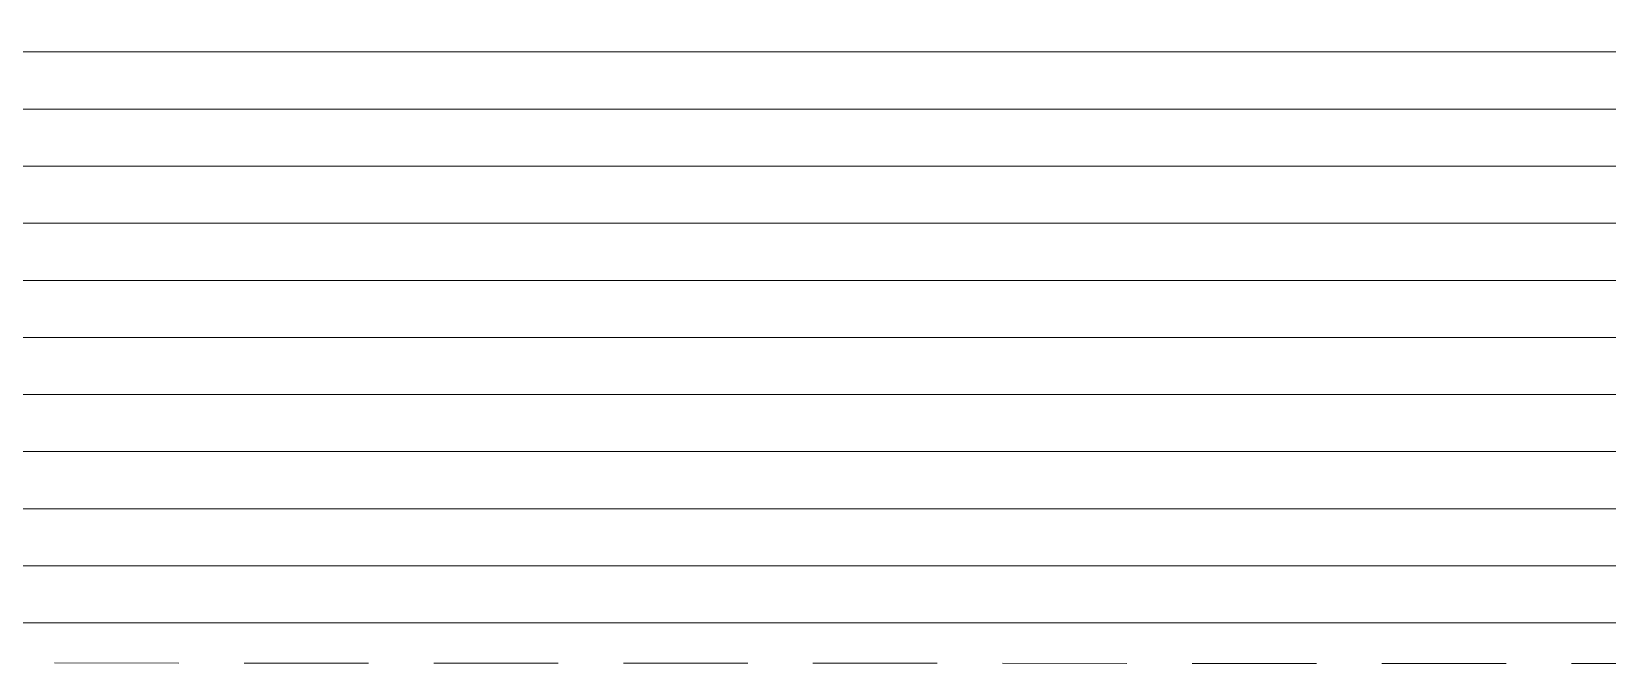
# Model space of a CAD drawing. Header units: inches. Extents: x 70 to 1974, y -315 to 363.
# Drawn here: x 901.145 to 903.559, y 208.867 to 209.839 of the extents above; entities that cross this region are included whole.
import ezdxf

# ---------------------------------------------------------------- set-up
doc = ezdxf.new("R2010")
doc.units = ezdxf.units.IN
doc.header["$MEASUREMENT"] = 0
doc.linetypes.add('DASHED2', pattern=[9.525, 6.35, -3.175])
doc.layers.add('hidden line', color=252, linetype='Continuous', lineweight=5)
doc.layers.add('moble', color=7, linetype='Continuous', lineweight=5, true_color=0x32414e)

msp = doc.modelspace()

# ---------------------------------------------------------------- hatches: boundary and pattern name
at = {"layer": 'moble', "true_color": 0x636466}
h = msp.add_hatch(dxfattribs=at)
h.set_pattern_fill('ANSI31', color=251, scale=0.7, angle=315)
h.set_pattern_definition([(0, (612.2862, 179.794975), (2e-17, 0.0875), [])])
h.paths.add_polyline_path([(907.8718, 215.13761), (901.81521, 215.13761), (901.81521, 214.93318), (901.05713, 214.95008), (900.88638, 208.87001), (909.05486, 208.86724), (909.05336, 210.41905), (907.86488, 210.41905)])
h.paths.add_polyline_path([(902.29101, 214.29713), (905.24839, 214.29713), (905.24839, 213.39126), (902.29101, 213.39126)], flags=16)
h.paths.add_polyline_path([(901.74345, 211.87639), (904.71497, 211.87639), (904.71497, 210.99228), (902.81826, 210.99228), (902.81826, 209.85558), (901.30089, 209.85558), (901.30089, 210.99228), (901.74345, 210.99228)], flags=16)
h.paths.add_polyline_path([(903.67947, 213.35187), (906.69599, 213.35187), (906.69599, 212.42631), (903.67947, 212.42631)], flags=16)
h.paths.add_polyline_path([(903.85629, 210.36605), (907.2807, 210.36605), (907.2807, 209.31352), (903.85629, 209.31352)], flags=16)
h.paths.add_polyline_path([(906.0433, 214.53542), (907.05488, 214.53542), (907.05488, 213.49344), (906.0433, 213.49344)], flags=16)
h.paths.add_polyline_path([(906.0433, 211.9496), (907.33939, 211.9496), (907.33939, 210.74974), (906.0433, 210.74974)], flags=16)

# ---------------------------------------------------------------- linework, layer by layer
at = {"layer": 'hidden line', "linetype": 'DASHED2', "ltscale": 0.03}
msp.add_line((900.59872, 208.8713), (910.76961, 208.86785), dxfattribs=at)

doc.saveas('drawing.dxf')
